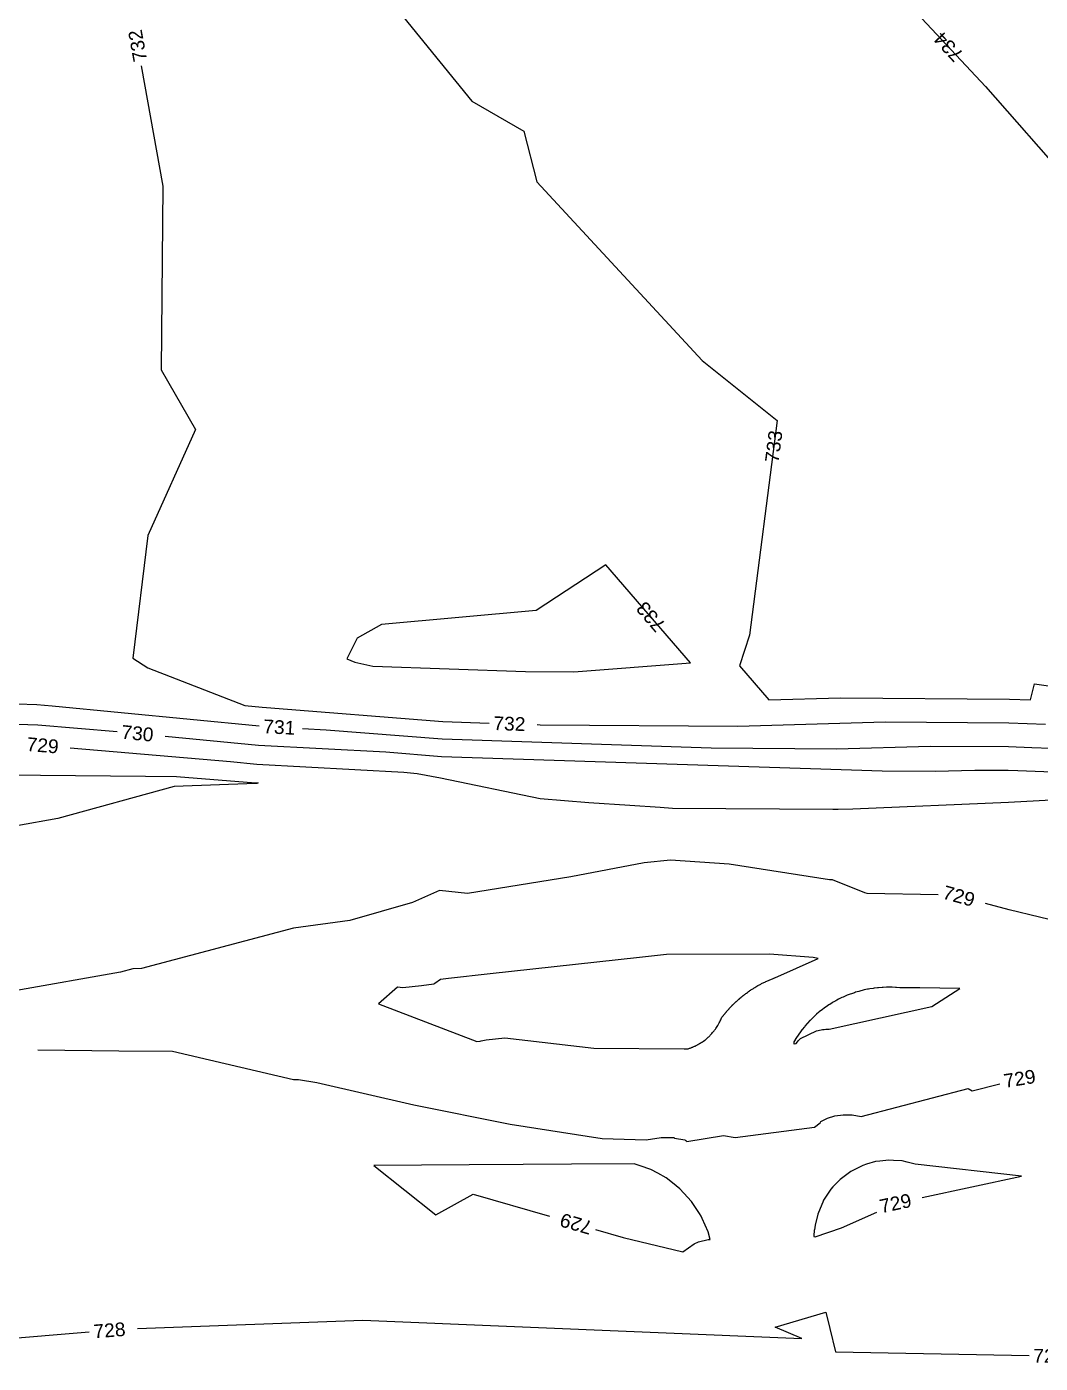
# Model space of a CAD drawing. Header units: feet. Extents: x 2207070 to 2208879, y 513929 to 516197.
# Drawn here: x 2207328.3 to 2207623.5, y 513944.5 to 514333.8 of the extents above; entities that cross this region are included whole.
import ezdxf

# ---------------------------------------------------------------- set-up
doc = ezdxf.new("R2010")
doc.units = ezdxf.units.FT
doc.header["$LTSCALE"] = 40
doc.header["$MEASUREMENT"] = 0
doc.linetypes.add('HIDDEN', pattern=[0.375, 0.25, -0.125])
doc.linetypes.add('HIDDEN2', pattern=[0.1875, 0.125, -0.0625])
for name, color, linetype in [('CONT-MJR', 125, 'HIDDEN'), ('CONT-MJR lABELS', 155, 'CONTINUOUS'), ('CONT-MNR', 250, 'HIDDEN2'), ('CONT-MNR LABELS', 250, 'CONTINUOUS')]:
    doc.layers.add(name, color=color, linetype=linetype)
doc.styles.get("Standard").update_dxf_attribs({"font": 'ARIAL.TTF'})

msp = doc.modelspace()

# ---------------------------------------------------------------- linework, layer by layer
at = {"layer": 'CONT-MJR', "color": 35, "linetype": 'Continuous'}
for p, q in [((2207298.07, 514131.62, 730), (2207331.61, 514130.5, 730)), ((2207331.61, 514130.5, 730), (2207354.71, 514128.52, 730)), ((2207368.67, 514127.24, 730), (2207395.83, 514124.61, 730)), ((2207395.83, 514124.61, 730), (2207432.86, 514122.6, 730)), ((2207432.86, 514122.6, 730), (2207449.14, 514121.3, 730)), ((2207449.14, 514121.3, 730), (2207577.38, 514117.11, 730)), ((2207577.38, 514117.11, 730), (2207592.86, 514117, 730)), ((2207592.86, 514117, 730), (2207604.41, 514117.33, 730)), ((2207604.41, 514117.33, 730), (2207614.1, 514117.25, 730)), ((2207614.1, 514117.25, 730), (2207616.96, 514117.16, 730)), ((2207616.96, 514117.16, 730), (2207674.16, 514115.21, 730)), ((2207506.72, 514062.75, 730), (2207463.23, 514057.95, 730)), ((2207514.6, 514063.63, 730), (2207506.72, 514062.75, 730)), ((2207544.63, 514063.68, 730), (2207514.6, 514063.63, 730)), ((2207557.37, 514062.78, 730), (2207544.63, 514063.68, 730)), ((2207546.18, 514056.81, 730), (2207558.78, 514062.4, 730)), ((2207558.78, 514062.4, 730), (2207557.37, 514062.78, 730)), ((2207448.82, 514056.37, 730), (2207447.14, 514055.15, 730)), ((2207451.17, 514056.61, 730), (2207448.82, 514056.37, 730)), ((2207463.23, 514057.95, 730), (2207451.17, 514056.61, 730)), ((2207544.71, 514056.24, 730), (2207544.98, 514056.35, 730)), ((2207544.98, 514056.35, 730), (2207545.18, 514056.43, 730)), ((2207545.18, 514056.43, 730), (2207545.44, 514056.53, 730)), ((2207545.44, 514056.53, 730), (2207545.64, 514056.61, 730)), ((2207545.64, 514056.61, 730), (2207545.85, 514056.69, 730)), ((2207545.85, 514056.69, 730), (2207546.11, 514056.78, 730)), ((2207546.11, 514056.78, 730), (2207546.18, 514056.81, 730)), ((2207436.26, 514054.12, 730), (2207430.72, 514049.22, 730)), ((2207437.87, 514053.87, 730), (2207436.26, 514054.12, 730)), ((2207443.25, 514054.49, 730), (2207437.87, 514053.87, 730)), ((2207446.91, 514054.96, 730), (2207443.25, 514054.49, 730)), ((2207447.14, 514055.15, 730), (2207446.91, 514054.96, 730)), ((2207537.91, 514052.38, 730), (2207538.16, 514052.57, 730)), ((2207538.16, 514052.57, 730), (2207538.32, 514052.68, 730)), ((2207538.32, 514052.68, 730), (2207538.48, 514052.79, 730)), ((2207538.48, 514052.79, 730), (2207538.74, 514052.98, 730)), ((2207538.74, 514052.98, 730), (2207538.9, 514053.09, 730)), ((2207538.9, 514053.09, 730), (2207539.16, 514053.26, 730)), ((2207539.16, 514053.26, 730), (2207539.32, 514053.37, 730)), ((2207539.32, 514053.37, 730), (2207539.58, 514053.54, 730)), ((2207539.58, 514053.54, 730), (2207539.75, 514053.65, 730)), ((2207539.75, 514053.65, 730), (2207539.92, 514053.75, 730)), ((2207539.92, 514053.75, 730), (2207540.18, 514053.92, 730)), ((2207540.18, 514053.92, 730), (2207540.35, 514054.02, 730)), ((2207540.35, 514054.02, 730), (2207540.62, 514054.18, 730)), ((2207540.62, 514054.18, 730), (2207540.79, 514054.29, 730)), ((2207540.79, 514054.29, 730), (2207540.97, 514054.39, 730)), ((2207540.97, 514054.39, 730), (2207541.23, 514054.54, 730)), ((2207541.23, 514054.54, 730), (2207541.41, 514054.64, 730)), ((2207541.41, 514054.64, 730), (2207541.67, 514054.78, 730)), ((2207541.67, 514054.78, 730), (2207541.85, 514054.88, 730)), ((2207541.85, 514054.88, 730), (2207542.04, 514054.98, 730)), ((2207542.04, 514054.98, 730), (2207542.3, 514055.12, 730)), ((2207542.3, 514055.12, 730), (2207542.49, 514055.21, 730)), ((2207542.49, 514055.21, 730), (2207542.75, 514055.34, 730)), ((2207542.75, 514055.34, 730), (2207542.94, 514055.44, 730)), ((2207542.94, 514055.44, 730), (2207543.21, 514055.56, 730)), ((2207543.21, 514055.56, 730), (2207543.4, 514055.66, 730)), ((2207543.4, 514055.66, 730), (2207543.59, 514055.74, 730)), ((2207543.59, 514055.74, 730), (2207543.85, 514055.87, 730)), ((2207543.85, 514055.87, 730), (2207544.05, 514055.95, 730)), ((2207544.05, 514055.95, 730), (2207544.31, 514056.07, 730)), ((2207544.31, 514056.07, 730), (2207544.51, 514056.15, 730)), ((2207544.51, 514056.15, 730), (2207544.71, 514056.24, 730)), ((2207569.34, 514052.49, 730), (2207568.44, 514052.18, 730)), ((2207569.68, 514052.6, 730), (2207569.34, 514052.49, 730)), ((2207570.6, 514052.87, 730), (2207569.68, 514052.6, 730)), ((2207570.94, 514052.96, 730), (2207570.6, 514052.87, 730)), ((2207571.87, 514053.2, 730), (2207570.94, 514052.96, 730)), ((2207572.2, 514053.28, 730), (2207571.87, 514053.2, 730)), ((2207573.15, 514053.47, 730), (2207572.2, 514053.28, 730)), ((2207573.48, 514053.54, 730), (2207573.15, 514053.47, 730)), ((2207573.81, 514053.59, 730), (2207573.48, 514053.54, 730)), ((2207574.77, 514053.75, 730), (2207573.81, 514053.59, 730)), ((2207575.1, 514053.79, 730), (2207574.77, 514053.75, 730)), ((2207576.07, 514053.91, 730), (2207575.1, 514053.79, 730)), ((2207576.39, 514053.93, 730), (2207576.07, 514053.91, 730)), ((2207577.37, 514054.01, 730), (2207576.39, 514053.93, 730)), ((2207577.69, 514054.03, 730), (2207577.37, 514054.01, 730)), ((2207578.68, 514054.06, 730), (2207577.69, 514054.03, 730)), ((2207578.99, 514054.07, 730), (2207578.68, 514054.06, 730)), ((2207579.98, 514054.06, 730), (2207578.99, 514054.07, 730)), ((2207580.29, 514054.05, 730), (2207579.98, 514054.06, 730)), ((2207581.29, 514054.01, 730), (2207580.29, 514054.05, 730)), ((2207581.59, 514053.99, 730), (2207581.29, 514054.01, 730)), ((2207582.6, 514053.9, 730), (2207581.59, 514053.99, 730)), ((2207588.42, 514053.87, 730), (2207582.6, 514053.9, 730)), ((2207582.6, 514053.9, 730), (2207582.6, 514053.9, 730)), ((2207600.06, 514053.73, 730), (2207588.42, 514053.87, 730)), ((2207591.92, 514048.44, 730), (2207600.06, 514053.73, 730)), ((2207430.72, 514049.22, 730), (2207459.42, 514038.26, 730)), ((2207533.52, 514048.54, 730), (2207533.6, 514048.63, 730)), ((2207533.6, 514048.63, 730), (2207533.7, 514048.72, 730)), ((2207533.7, 514048.72, 730), (2207533.78, 514048.81, 730)), ((2207533.78, 514048.81, 730), (2207533.88, 514048.9, 730)), ((2207533.88, 514048.9, 730), (2207533.96, 514048.99, 730)), ((2207533.96, 514048.99, 730), (2207534.06, 514049.08, 730)), ((2207534.06, 514049.08, 730), (2207534.15, 514049.17, 730)), ((2207534.15, 514049.17, 730), (2207534.24, 514049.26, 730)), ((2207534.24, 514049.26, 730), (2207534.33, 514049.35, 730)), ((2207534.33, 514049.35, 730), (2207534.43, 514049.44, 730)), ((2207534.43, 514049.44, 730), (2207534.51, 514049.53, 730)), ((2207534.51, 514049.53, 730), (2207534.61, 514049.61, 730)), ((2207534.61, 514049.61, 730), (2207534.7, 514049.7, 730)), ((2207534.7, 514049.7, 730), (2207534.8, 514049.79, 730)), ((2207534.8, 514049.79, 730), (2207534.89, 514049.88, 730)), ((2207534.89, 514049.88, 730), (2207534.98, 514049.96, 730)), ((2207534.98, 514049.96, 730), (2207535.08, 514050.05, 730)), ((2207535.08, 514050.05, 730), (2207535.17, 514050.14, 730)), ((2207535.17, 514050.14, 730), (2207535.27, 514050.22, 730)), ((2207535.27, 514050.22, 730), (2207535.36, 514050.31, 730)), ((2207535.36, 514050.31, 730), (2207535.46, 514050.39, 730)), ((2207535.46, 514050.39, 730), (2207535.55, 514050.47, 730)), ((2207535.55, 514050.47, 730), (2207535.65, 514050.55, 730)), ((2207535.65, 514050.55, 730), (2207535.75, 514050.64, 730)), ((2207535.75, 514050.64, 730), (2207535.84, 514050.72, 730)), ((2207535.84, 514050.72, 730), (2207535.92, 514050.79, 730)), ((2207535.92, 514050.79, 730), (2207536.02, 514050.87, 730)), ((2207536.02, 514050.87, 730), (2207536.26, 514051.09, 730)), ((2207536.26, 514051.09, 730), (2207536.36, 514051.16, 730)), ((2207536.36, 514051.16, 730), (2207536.46, 514051.24, 730)), ((2207536.46, 514051.24, 730), (2207536.55, 514051.31, 730)), ((2207536.55, 514051.31, 730), (2207536.8, 514051.53, 730)), ((2207536.8, 514051.53, 730), (2207536.94, 514051.63, 730)), ((2207536.94, 514051.63, 730), (2207537.19, 514051.84, 730)), ((2207537.19, 514051.84, 730), (2207537.34, 514051.95, 730)), ((2207537.34, 514051.95, 730), (2207537.5, 514052.07, 730)), ((2207537.5, 514052.07, 730), (2207537.75, 514052.27, 730)), ((2207537.75, 514052.27, 730), (2207537.91, 514052.38, 730)), ((2207561.86, 514048.91, 730), (2207561.13, 514048.41, 730)), ((2207562.14, 514049.08, 730), (2207561.86, 514048.91, 730)), ((2207562.87, 514049.55, 730), (2207562.14, 514049.08, 730)), ((2207563.17, 514049.72, 730), (2207562.87, 514049.55, 730)), ((2207563.9, 514050.14, 730), (2207563.17, 514049.72, 730)), ((2207564.22, 514050.31, 730), (2207563.9, 514050.14, 730)), ((2207564.73, 514050.59, 730), (2207564.22, 514050.31, 730)), ((2207564.85, 514050.65, 730), (2207564.73, 514050.59, 730)), ((2207565.68, 514051.05, 730), (2207564.85, 514050.65, 730)), ((2207566.03, 514051.21, 730), (2207565.68, 514051.05, 730)), ((2207566.88, 514051.58, 730), (2207566.03, 514051.21, 730)), ((2207567.23, 514051.72, 730), (2207566.88, 514051.58, 730)), ((2207568.1, 514052.06, 730), (2207567.23, 514051.72, 730)), ((2207568.44, 514052.18, 730), (2207568.1, 514052.06, 730)), ((2207530.42, 514044.6, 730), (2207530.54, 514044.86, 730)), ((2207530.54, 514044.86, 730), (2207530.67, 514045.18, 730)), ((2207530.67, 514045.18, 730), (2207530.69, 514045.23, 730)), ((2207530.69, 514045.23, 730), (2207530.7, 514045.24, 730)), ((2207530.7, 514045.24, 730), (2207530.76, 514045.33, 730)), ((2207530.76, 514045.33, 730), (2207530.86, 514045.45, 730)), ((2207530.86, 514045.45, 730), (2207530.92, 514045.54, 730)), ((2207530.92, 514045.54, 730), (2207531.02, 514045.65, 730)), ((2207531.02, 514045.65, 730), (2207531.08, 514045.74, 730)), ((2207531.08, 514045.74, 730), (2207531.17, 514045.85, 730)), ((2207531.17, 514045.85, 730), (2207531.24, 514045.94, 730)), ((2207531.24, 514045.94, 730), (2207531.33, 514046.05, 730)), ((2207531.33, 514046.05, 730), (2207531.4, 514046.14, 730)), ((2207531.4, 514046.14, 730), (2207531.5, 514046.25, 730)), ((2207531.5, 514046.25, 730), (2207531.56, 514046.34, 730)), ((2207531.56, 514046.34, 730), (2207531.66, 514046.45, 730)), ((2207531.66, 514046.45, 730), (2207531.73, 514046.54, 730)), ((2207531.73, 514046.54, 730), (2207531.82, 514046.65, 730)), ((2207531.82, 514046.65, 730), (2207531.89, 514046.74, 730)), ((2207531.89, 514046.74, 730), (2207531.99, 514046.84, 730)), ((2207531.99, 514046.84, 730), (2207532.06, 514046.93, 730)), ((2207532.06, 514046.93, 730), (2207532.13, 514047.02, 730)), ((2207532.13, 514047.02, 730), (2207532.23, 514047.13, 730)), ((2207532.23, 514047.13, 730), (2207532.3, 514047.22, 730)), ((2207532.3, 514047.22, 730), (2207532.4, 514047.32, 730)), ((2207532.4, 514047.32, 730), (2207532.47, 514047.41, 730)), ((2207532.47, 514047.41, 730), (2207532.57, 514047.51, 730)), ((2207532.57, 514047.51, 730), (2207532.64, 514047.6, 730)), ((2207532.64, 514047.6, 730), (2207532.74, 514047.7, 730)), ((2207532.74, 514047.7, 730), (2207532.82, 514047.79, 730)), ((2207532.82, 514047.79, 730), (2207532.91, 514047.89, 730)), ((2207532.91, 514047.89, 730), (2207532.99, 514047.98, 730)), ((2207532.99, 514047.98, 730), (2207533.09, 514048.08, 730)), ((2207533.09, 514048.08, 730), (2207533.16, 514048.17, 730)), ((2207533.16, 514048.17, 730), (2207533.26, 514048.26, 730)), ((2207533.26, 514048.26, 730), (2207533.34, 514048.36, 730)), ((2207533.34, 514048.36, 730), (2207533.44, 514048.45, 730)), ((2207533.44, 514048.45, 730), (2207533.52, 514048.54, 730)), ((2207557.21, 514045.19, 730), (2207556.53, 514044.52, 730)), ((2207557.39, 514045.36, 730), (2207557.21, 514045.19, 730)), ((2207558.08, 514046, 730), (2207557.39, 514045.36, 730)), ((2207558.28, 514046.18, 730), (2207558.08, 514046, 730)), ((2207558.98, 514046.78, 730), (2207558.28, 514046.18, 730)), ((2207559.21, 514046.96, 730), (2207558.98, 514046.78, 730)), ((2207559.91, 514047.52, 730), (2207559.21, 514046.96, 730)), ((2207560.16, 514047.7, 730), (2207559.91, 514047.52, 730)), ((2207560.87, 514048.23, 730), (2207560.16, 514047.7, 730)), ((2207561.13, 514048.41, 730), (2207560.87, 514048.23, 730)), ((2207562, 514041.88, 730), (2207591.92, 514048.44, 730)), ((2207527.79, 514040.56, 730), (2207528.06, 514040.88, 730)), ((2207528.06, 514040.88, 730), (2207528.21, 514041.05, 730)), ((2207528.21, 514041.05, 730), (2207528.46, 514041.37, 730)), ((2207528.46, 514041.37, 730), (2207528.61, 514041.55, 730)), ((2207528.61, 514041.55, 730), (2207528.84, 514041.87, 730)), ((2207528.84, 514041.87, 730), (2207528.98, 514042.07, 730)), ((2207528.98, 514042.07, 730), (2207529.2, 514042.39, 730)), ((2207529.2, 514042.39, 730), (2207529.34, 514042.6, 730)), ((2207529.34, 514042.6, 730), (2207529.54, 514042.93, 730)), ((2207529.54, 514042.93, 730), (2207529.67, 514043.15, 730)), ((2207529.67, 514043.15, 730), (2207529.85, 514043.48, 730)), ((2207529.85, 514043.48, 730), (2207529.99, 514043.7, 730)), ((2207529.99, 514043.7, 730), (2207530.15, 514044.04, 730)), ((2207530.15, 514044.04, 730), (2207530.28, 514044.28, 730)), ((2207530.28, 514044.28, 730), (2207530.42, 514044.6, 730)), ((2207553.44, 514040.82, 730), (2207553.34, 514040.68, 730)), ((2207554.04, 514041.64, 730), (2207553.44, 514040.82, 730)), ((2207553.65, 514039.15, 730), (2207558.33, 514041.33, 730)), ((2207554.16, 514041.79, 730), (2207554.04, 514041.64, 730)), ((2207554.78, 514042.57, 730), (2207554.16, 514041.79, 730)), ((2207554.92, 514042.73, 730), (2207554.78, 514042.57, 730)), ((2207555.56, 514043.47, 730), (2207554.92, 514042.73, 730)), ((2207555.71, 514043.64, 730), (2207555.56, 514043.47, 730)), ((2207556.37, 514044.35, 730), (2207555.71, 514043.64, 730)), ((2207556.53, 514044.52, 730), (2207556.37, 514044.35, 730)), ((2207558.33, 514041.33, 730), (2207558.75, 514041.45, 730)), ((2207558.75, 514041.45, 730), (2207559.19, 514041.56, 730)), ((2207559.19, 514041.56, 730), (2207559.63, 514041.65, 730)), ((2207559.63, 514041.65, 730), (2207560.09, 514041.73, 730)), ((2207560.09, 514041.73, 730), (2207560.55, 514041.79, 730)), ((2207560.55, 514041.79, 730), (2207561.03, 514041.84, 730)), ((2207561.03, 514041.84, 730), (2207561.51, 514041.87, 730)), ((2207561.51, 514041.87, 730), (2207562, 514041.88, 730)), ((2207562, 514041.88, 730), (2207562, 514041.88, 730)), ((2207459.42, 514038.26, 730), (2207460.38, 514038.4, 730)), ((2207460.38, 514038.4, 730), (2207460.64, 514038.46, 730)), ((2207460.64, 514038.46, 730), (2207462.09, 514038.76, 730)), ((2207462.09, 514038.76, 730), (2207467.51, 514039.33, 730)), ((2207467.51, 514039.33, 730), (2207493.43, 514036.31, 730)), ((2207522.75, 514036.86, 730), (2207522.77, 514036.87, 730)), ((2207522.77, 514036.87, 730), (2207522.92, 514036.94, 730)), ((2207522.92, 514036.94, 730), (2207522.95, 514036.95, 730)), ((2207522.95, 514036.95, 730), (2207523.09, 514037.02, 730)), ((2207523.09, 514037.02, 730), (2207523.12, 514037.03, 730)), ((2207523.12, 514037.03, 730), (2207523.26, 514037.1, 730)), ((2207523.26, 514037.1, 730), (2207523.29, 514037.12, 730)), ((2207523.29, 514037.12, 730), (2207523.44, 514037.19, 730)), ((2207523.44, 514037.19, 730), (2207523.47, 514037.2, 730)), ((2207523.47, 514037.2, 730), (2207523.61, 514037.28, 730)), ((2207523.61, 514037.28, 730), (2207523.64, 514037.29, 730)), ((2207523.64, 514037.29, 730), (2207523.77, 514037.37, 730)), ((2207523.77, 514037.37, 730), (2207523.81, 514037.38, 730)), ((2207523.81, 514037.38, 730), (2207523.94, 514037.46, 730)), ((2207523.94, 514037.46, 730), (2207523.98, 514037.48, 730)), ((2207523.98, 514037.48, 730), (2207524.11, 514037.55, 730)), ((2207524.11, 514037.55, 730), (2207524.15, 514037.57, 730)), ((2207524.15, 514037.57, 730), (2207524.27, 514037.65, 730)), ((2207524.27, 514037.65, 730), (2207524.31, 514037.67, 730)), ((2207524.31, 514037.67, 730), (2207524.44, 514037.74, 730)), ((2207524.44, 514037.74, 730), (2207524.48, 514037.77, 730)), ((2207524.48, 514037.77, 730), (2207524.6, 514037.84, 730)), ((2207524.6, 514037.84, 730), (2207524.64, 514037.87, 730)), ((2207524.64, 514037.87, 730), (2207524.76, 514037.94, 730)), ((2207524.76, 514037.94, 730), (2207524.81, 514037.97, 730)), ((2207524.81, 514037.97, 730), (2207524.92, 514038.05, 730)), ((2207524.92, 514038.05, 730), (2207524.97, 514038.07, 730)), ((2207524.97, 514038.07, 730), (2207525.01, 514038.1, 730)), ((2207525.01, 514038.1, 730), (2207525.13, 514038.18, 730)), ((2207525.13, 514038.18, 730), (2207525.16, 514038.2, 730)), ((2207525.16, 514038.2, 730), (2207525.28, 514038.28, 730)), ((2207525.28, 514038.28, 730), (2207525.29, 514038.29, 730)), ((2207525.29, 514038.29, 730), (2207525.44, 514038.4, 730)), ((2207525.44, 514038.4, 730), (2207525.79, 514038.67, 730)), ((2207525.79, 514038.67, 730), (2207525.95, 514038.79, 730)), ((2207525.95, 514038.79, 730), (2207526.28, 514039.08, 730)), ((2207526.28, 514039.08, 730), (2207526.43, 514039.21, 730)), ((2207526.43, 514039.21, 730), (2207526.75, 514039.5, 730)), ((2207526.75, 514039.5, 730), (2207526.91, 514039.64, 730)), ((2207526.91, 514039.64, 730), (2207527.21, 514039.94, 730)), ((2207527.21, 514039.94, 730), (2207527.36, 514040.09, 730)), ((2207527.36, 514040.09, 730), (2207527.64, 514040.4, 730)), ((2207527.64, 514040.4, 730), (2207527.79, 514040.56, 730)), ((2207551.73, 514038.21, 730), (2207551.71, 514038.15, 730)), ((2207551.71, 514038.15, 730), (2207551.71, 514037.6, 730)), ((2207551.71, 514037.6, 730), (2207551.75, 514037.59, 730)), ((2207552.06, 514038.72, 730), (2207551.73, 514038.21, 730)), ((2207551.75, 514037.59, 730), (2207552.37, 514037.73, 730)), ((2207552.11, 514038.81, 730), (2207552.06, 514038.72, 730)), ((2207552.67, 514039.7, 730), (2207552.11, 514038.81, 730)), ((2207552.37, 514037.73, 730), (2207552.72, 514038.18, 730)), ((2207552.75, 514039.83, 730), (2207552.67, 514039.7, 730)), ((2207552.72, 514038.18, 730), (2207553.05, 514038.55, 730)), ((2207553.34, 514040.68, 730), (2207552.75, 514039.83, 730)), ((2207553.05, 514038.55, 730), (2207553.36, 514038.87, 730)), ((2207553.36, 514038.87, 730), (2207553.65, 514039.15, 730)), ((2207493.43, 514036.31, 730), (2207519.75, 514036.16, 730)), ((2207519.75, 514036.16, 730), (2207520.89, 514036.16, 730)), ((2207520.89, 514036.16, 730), (2207520.96, 514036.18, 730)), ((2207520.96, 514036.18, 730), (2207520.97, 514036.18, 730)), ((2207520.97, 514036.18, 730), (2207521.14, 514036.24, 730)), ((2207521.14, 514036.24, 730), (2207521.15, 514036.24, 730)), ((2207521.15, 514036.24, 730), (2207521.32, 514036.3, 730)), ((2207521.32, 514036.3, 730), (2207521.33, 514036.3, 730)), ((2207521.33, 514036.3, 730), (2207521.51, 514036.36, 730)), ((2207521.51, 514036.36, 730), (2207521.52, 514036.36, 730)), ((2207521.52, 514036.36, 730), (2207521.69, 514036.42, 730)), ((2207521.69, 514036.42, 730), (2207521.7, 514036.43, 730)), ((2207521.7, 514036.43, 730), (2207521.86, 514036.49, 730)), ((2207521.86, 514036.49, 730), (2207521.88, 514036.5, 730)), ((2207521.88, 514036.5, 730), (2207522.04, 514036.56, 730)), ((2207522.04, 514036.56, 730), (2207522.06, 514036.57, 730)), ((2207522.06, 514036.57, 730), (2207522.22, 514036.63, 730)), ((2207522.22, 514036.63, 730), (2207522.24, 514036.64, 730)), ((2207522.24, 514036.64, 730), (2207522.4, 514036.71, 730)), ((2207522.4, 514036.71, 730), (2207522.42, 514036.71, 730)), ((2207522.42, 514036.71, 730), (2207522.57, 514036.78, 730)), ((2207522.57, 514036.78, 730), (2207522.59, 514036.79, 730)), ((2207522.59, 514036.79, 730), (2207522.75, 514036.86, 730))]:
    msp.add_line(p, q, dxfattribs=at)
at = {"layer": 'CONT-MNR', "color": 35, "linetype": 'Continuous'}
for p, q in [((2207431.03, 514345.32, 733), (2207457.89, 514312.17, 733)), ((2207580.65, 514345.22, 734), (2207607.47, 514316.44, 734)), ((2207361.65, 514322.48, 732), (2207368, 514287.35, 732)), ((2207607.47, 514316.44, 734), (2207634.7, 514285.43, 734)), ((2207457.89, 514312.17, 733), (2207473.12, 514303.42, 733)), ((2207473.12, 514303.42, 733), (2207476.82, 514288.69, 733)), ((2207368, 514287.35, 732), (2207367.43, 514233.93, 732)), ((2207476.82, 514288.69, 733), (2207525.03, 514236.57, 733)), ((2207525.03, 514236.57, 733), (2207546.8, 514219.12, 733)), ((2207367.43, 514233.93, 732), (2207377.5, 514216.54, 732)), ((2207377.5, 514216.54, 732), (2207363.59, 514185.64, 732)), ((2207546.8, 514219.12, 733), (2207538.81, 514156.57, 733)), ((2207363.59, 514185.64, 732), (2207359.18, 514149.93, 732)), ((2207496.93, 514177.13, 733), (2207476.65, 514163.83, 733)), ((2207521.6, 514148.59, 733), (2207496.93, 514177.13, 733)), ((2207476.65, 514163.83, 733), (2207431.66, 514159.69, 733)), ((2207431.66, 514159.69, 733), (2207424.54, 514155.76, 733)), ((2207424.54, 514155.76, 733), (2207421.53, 514149.74, 733)), ((2207538.81, 514156.57, 733), (2207535.85, 514147.72, 733)), ((2207359.18, 514149.93, 732), (2207363.57, 514147.09, 732)), ((2207363.57, 514147.09, 732), (2207391.81, 514136.14, 732)), ((2207421.53, 514149.74, 733), (2207423.89, 514148.8, 733)), ((2207423.89, 514148.8, 733), (2207429.11, 514147.63, 733)), ((2207429.11, 514147.63, 733), (2207473.58, 514146, 733)), ((2207473.58, 514146, 733), (2207487.67, 514145.89, 733)), ((2207487.67, 514145.89, 733), (2207521.6, 514148.59, 733)), ((2207535.85, 514147.72, 733), (2207544.46, 514137.75, 733)), ((2207620.62, 514137.76, 733), (2207621.81, 514142.42, 733)), ((2207621.81, 514142.42, 733), (2207639.44, 514139.89, 733)), ((2207544.46, 514137.75, 733), (2207565.28, 514138.35, 733)), ((2207565.28, 514138.35, 733), (2207614.45, 514137.97, 733)), ((2207316.37, 514136.89, 731), (2207331.26, 514136.39, 731)), ((2207331.26, 514136.39, 731), (2207335.73, 514136.01, 731)), ((2207335.73, 514136.01, 731), (2207396, 514130.17, 731)), ((2207391.81, 514136.14, 732), (2207396.87, 514135.65, 732)), ((2207396.87, 514135.65, 732), (2207398.11, 514135.59, 732)), ((2207398.11, 514135.59, 732), (2207449.49, 514131.47, 732)), ((2207614.45, 514137.97, 733), (2207620.62, 514137.76, 733)), ((2207449.49, 514131.47, 732), (2207462.98, 514131.03, 732)), ((2207477, 514130.57, 732), (2207477.88, 514130.54, 732)), ((2207477.88, 514130.54, 732), (2207535.41, 514130.11, 732)), ((2207535.41, 514130.11, 732), (2207578.32, 514131.34, 732)), ((2207578.32, 514131.34, 732), (2207614.33, 514131.07, 732)), ((2207614.33, 514131.07, 732), (2207624.96, 514130.7, 732)), ((2207408.64, 514129.46, 731), (2207415.48, 514129.09, 731)), ((2207415.48, 514129.09, 731), (2207449.31, 514126.38, 731)), ((2207340.94, 514123.84, 729), (2207387.65, 514119.83, 729)), ((2207449.31, 514126.38, 731), (2207527.63, 514123.83, 731)), ((2207527.63, 514123.83, 731), (2207564.13, 514123.55, 731)), ((2207564.13, 514123.55, 731), (2207591.36, 514124.33, 731)), ((2207591.36, 514124.33, 731), (2207614.21, 514124.16, 731)), ((2207614.21, 514124.16, 731), (2207620.96, 514123.93, 731)), ((2207620.96, 514123.93, 731), (2207665.53, 514122.42, 731)), ((2207387.65, 514119.83, 729), (2207395.3, 514119.09, 729)), ((2207395.3, 514119.09, 729), (2207438.16, 514116.76, 729)), ((2207319.25, 514116.05, 728), (2207332.37, 514115.87, 728)), ((2207332.37, 514115.87, 728), (2207362.87, 514115.57, 728)), ((2207362.87, 514115.57, 728), (2207371.9, 514115.49, 728)), ((2207371.9, 514115.49, 728), (2207394.98, 514113.64, 728)), ((2207438.16, 514116.76, 729), (2207441.98, 514116.3, 729)), ((2207441.98, 514116.3, 729), (2207448.82, 514115.06, 729)), ((2207448.82, 514115.06, 729), (2207477.88, 514109.05, 729)), ((2207371.24, 514112.52, 728), (2207337.4, 514103.17, 728)), ((2207395.04, 514113.39, 728), (2207371.24, 514112.52, 728)), ((2207394.98, 514113.64, 728), (2207395.18, 514113.62, 728)), ((2207395.22, 514113.44, 728), (2207395.04, 514113.39, 728)), ((2207395.18, 514113.62, 728), (2207395.74, 514113.58, 728)), ((2207395.29, 514113.45, 728), (2207395.22, 514113.44, 728)), ((2207395.74, 514113.58, 728), (2207395.29, 514113.45, 728)), ((2207477.88, 514109.05, 729), (2207491.96, 514107.91, 729)), ((2207491.96, 514107.91, 729), (2207503.93, 514107.09, 729)), ((2207503.93, 514107.09, 729), (2207512.78, 514106.55, 729)), ((2207568.85, 514106.01, 729), (2207614.18, 514108, 729)), ((2207614.18, 514108, 729), (2207640.64, 514109.44, 729)), ((2207337.4, 514103.17, 728), (2207325.44, 514101.05, 728)), ((2207512.78, 514106.55, 729), (2207516.38, 514106.24, 729)), ((2207516.38, 514106.24, 729), (2207563.06, 514105.98, 729)), ((2207563.06, 514105.98, 729), (2207564.63, 514105.97, 729)), ((2207564.63, 514105.97, 729), (2207568.85, 514106.01, 729)), ((2207508.08, 514090.26, 729), (2207486.72, 514086.25, 729)), ((2207515.78, 514091.11, 729), (2207508.08, 514090.26, 729)), ((2207532.91, 514089.88, 729), (2207515.78, 514091.11, 729)), ((2207562.1, 514085.35, 729), (2207532.91, 514089.88, 729)), ((2207486.72, 514086.25, 729), (2207456.69, 514081.37, 729)), ((2207562.91, 514085.34, 729), (2207562.1, 514085.35, 729)), ((2207572.37, 514081.6, 729), (2207562.91, 514085.34, 729)), ((2207448.54, 514082.25, 729), (2207440.66, 514078.73, 729)), ((2207456.69, 514081.37, 729), (2207448.54, 514082.25, 729)), ((2207573.01, 514081.42, 729), (2207572.37, 514081.6, 729)), ((2207593.73, 514080.96, 729), (2207573.01, 514081.42, 729)), ((2207440.66, 514078.73, 729), (2207422.41, 514073.49, 729)), ((2207614.36, 514076.57, 729), (2207607.47, 514078.49, 729)), ((2207648.18, 514068.55, 729), (2207614.36, 514076.57, 729)), ((2207422.41, 514073.49, 729), (2207405.97, 514071.24, 729)), ((2207405.97, 514071.24, 729), (2207361.75, 514059.53, 729)), ((2207355.63, 514058.45, 729), (2207324.91, 514052.99, 729)), ((2207359.22, 514059.44, 729), (2207355.63, 514058.45, 729)), ((2207361.75, 514059.53, 729), (2207359.22, 514059.44, 729)), ((2207331.53, 514035.85, 729), (2207355.12, 514035.54, 729)), ((2207355.12, 514035.54, 729), (2207370.81, 514035.44, 729)), ((2207370.81, 514035.44, 729), (2207406.01, 514027.16, 729)), ((2207406.01, 514027.16, 729), (2207407.48, 514027.16, 729)), ((2207407.48, 514027.16, 729), (2207412.79, 514026.28, 729)), ((2207412.79, 514026.28, 729), (2207441.06, 514019.8, 729)), ((2207603.58, 514023.94, 729), (2207611.72, 514025.96, 729)), ((2207571.31, 514016.38, 729), (2207602.5, 514024.58, 729)), ((2207602.5, 514024.58, 729), (2207603.58, 514023.94, 729)), ((2207441.06, 514019.8, 729), (2207469.13, 514014.15, 729)), ((2207469.13, 514014.15, 729), (2207495.91, 514010.02, 729)), ((2207557.68, 514013.33, 729), (2207559.32, 514014.6, 729)), ((2207559.32, 514014.6, 729), (2207559.55, 514014.92, 729)), ((2207559.55, 514014.92, 729), (2207561.47, 514015.91, 729)), ((2207561.47, 514015.91, 729), (2207563.66, 514016.59, 729)), ((2207563.66, 514016.59, 729), (2207566.07, 514016.92, 729)), ((2207566.07, 514016.92, 729), (2207568.64, 514016.86, 729)), ((2207568.64, 514016.86, 729), (2207571.31, 514016.38, 729)), ((2207495.91, 514010.02, 729), (2207508.66, 514009.61, 729)), ((2207508.66, 514009.61, 729), (2207513.07, 514010.28, 729)), ((2207513.07, 514010.28, 729), (2207516.7, 514010.35, 729)), ((2207516.7, 514010.35, 729), (2207516.74, 514010.3, 729)), ((2207516.74, 514010.3, 729), (2207516.79, 514010.26, 729)), ((2207516.79, 514010.26, 729), (2207516.83, 514010.21, 729)), ((2207516.83, 514010.21, 729), (2207516.88, 514010.17, 729)), ((2207516.88, 514010.17, 729), (2207516.92, 514010.13, 729)), ((2207516.92, 514010.13, 729), (2207516.97, 514010.09, 729)), ((2207516.97, 514010.09, 729), (2207519.93, 514009.66, 729)), ((2207519.93, 514009.66, 729), (2207519.98, 514009.61, 729)), ((2207520.55, 514009.18, 729), (2207531.25, 514010.88, 729)), ((2207531.25, 514010.88, 729), (2207534.59, 514010.28, 729)), ((2207534.59, 514010.28, 729), (2207557.68, 514013.33, 729)), ((2207519.98, 514009.61, 729), (2207520.04, 514009.56, 729)), ((2207520.04, 514009.56, 729), (2207520.09, 514009.52, 729)), ((2207520.09, 514009.52, 729), (2207520.15, 514009.48, 729)), ((2207520.15, 514009.48, 729), (2207520.2, 514009.44, 729)), ((2207520.2, 514009.44, 729), (2207520.25, 514009.4, 729)), ((2207520.25, 514009.4, 729), (2207520.31, 514009.36, 729)), ((2207520.31, 514009.36, 729), (2207520.36, 514009.32, 729)), ((2207520.36, 514009.32, 729), (2207520.4, 514009.28, 729)), ((2207520.4, 514009.28, 729), (2207520.45, 514009.25, 729)), ((2207520.45, 514009.25, 729), (2207520.5, 514009.21, 729)), ((2207520.5, 514009.21, 729), (2207520.55, 514009.18, 729)), ((2207457.16, 514002.33, 729), (2207429.38, 514002.14, 729)), ((2207429.38, 514002.14, 729), (2207447.42, 513987.74, 729)), ((2207472.92, 514002.43, 729), (2207457.16, 514002.33, 729)), ((2207486.97, 514002.54, 729), (2207472.92, 514002.43, 729)), ((2207505.34, 514002.66, 729), (2207486.97, 514002.54, 729)), ((2207505.47, 514002.58, 729), (2207505.34, 514002.66, 729)), ((2207507, 514002.04, 729), (2207505.47, 514002.58, 729)), ((2207510.1, 514000.97, 729), (2207507, 514002.04, 729)), ((2207571.76, 514002.17, 729), (2207570.79, 514001.68, 729)), ((2207572.87, 514002.5, 729), (2207571.76, 514002.17, 729)), ((2207575.49, 514003.28, 729), (2207572.87, 514002.5, 729)), ((2207576.75, 514003.42, 729), (2207575.49, 514003.28, 729)), ((2207579.35, 514003.72, 729), (2207576.75, 514003.42, 729)), ((2207580.73, 514003.63, 729), (2207579.35, 514003.72, 729)), ((2207583.24, 514003.48, 729), (2207580.73, 514003.63, 729)), ((2207584.65, 514003.14, 729), (2207583.24, 514003.48, 729)), ((2207586.98, 514002.58, 729), (2207584.65, 514003.14, 729)), ((2207587.01, 514002.57, 729), (2207586.98, 514002.58, 729)), ((2207617.98, 513999.02, 729), (2207587.01, 514002.57, 729)), ((2207512.08, 513999.88, 729), (2207510.1, 514000.97, 729)), ((2207514.54, 513998.52, 729), (2207512.08, 513999.88, 729)), ((2207516.32, 513997.12, 729), (2207514.54, 513998.52, 729)), ((2207565.17, 513998.12, 729), (2207563.07, 513995.9, 729)), ((2207567.5, 513999.85, 729), (2207565.17, 513998.12, 729)), ((2207568.29, 514000.44, 729), (2207567.5, 513999.85, 729)), ((2207570.79, 514001.68, 729), (2207568.29, 514000.44, 729)), ((2207589.11, 513992.82, 729), (2207617.98, 513999.02, 729)), ((2207518.52, 513995.38, 729), (2207516.32, 513997.12, 729)), ((2207519.7, 513994.09, 729), (2207518.52, 513995.38, 729)), ((2207521.93, 513991.66, 729), (2207519.7, 513994.09, 729)), ((2207562.08, 513994.66, 729), (2207560.38, 513992.07, 729)), ((2207562.51, 513995.3, 729), (2207562.08, 513994.66, 729)), ((2207563.07, 513995.9, 729), (2207562.51, 513995.3, 729)), ((2207447.42, 513987.74, 729), (2207458.32, 513993.84, 729)), ((2207458.32, 513993.84, 729), (2207480.59, 513987.38, 729)), ((2207524.19, 513988.2, 729), (2207521.93, 513991.66, 729)), ((2207560.11, 513991.45, 729), (2207558.84, 513988.51, 729)), ((2207560.38, 513992.07, 729), (2207560.11, 513991.45, 729)), ((2207524.69, 513987.43, 729), (2207524.19, 513988.2, 729)), ((2207524.99, 513986.75, 729), (2207524.69, 513987.43, 729)), ((2207526.72, 513982.82, 729), (2207524.99, 513986.75, 729)), ((2207558.71, 513987.97, 729), (2207557.95, 513984.75, 729)), ((2207558.84, 513988.51, 729), (2207558.71, 513987.97, 729)), ((2207565.57, 513984.02, 729), (2207575.82, 513988.52, 729)), ((2207493.94, 513983.51, 729), (2207502, 513981.17, 729)), ((2207527.3, 513980.59, 729), (2207526.72, 513982.82, 729)), ((2207557.64, 513983.19, 729), (2207557.49, 513981.8, 729)), ((2207557.65, 513983.28, 729), (2207557.64, 513983.19, 729)), ((2207557.67, 513983.39, 729), (2207557.65, 513983.28, 729)), ((2207557.95, 513984.75, 729), (2207557.67, 513983.39, 729)), ((2207557.91, 513981.41, 729), (2207565.57, 513984.02, 729)), ((2207502, 513981.17, 729), (2207519.33, 513976.96, 729)), ((2207519.33, 513976.96, 729), (2207522.68, 513979.34, 729)), ((2207522.68, 513979.34, 729), (2207523.98, 513979.89, 729)), ((2207523.98, 513979.89, 729), (2207526.74, 513980.55, 729)), ((2207526.74, 513980.55, 729), (2207526.93, 513980.55, 729)), ((2207526.93, 513980.55, 729), (2207527.11, 513980.56, 729)), ((2207527.11, 513980.56, 729), (2207527.3, 513980.59, 729)), ((2207557.49, 513981.8, 729), (2207557.48, 513981.43, 729)), ((2207557.48, 513981.43, 729), (2207557.5, 513981.43, 729)), ((2207557.5, 513981.43, 729), (2207557.52, 513981.43, 729)), ((2207557.52, 513981.43, 729), (2207557.91, 513981.41, 729)), ((2207546.25, 513955.06, 728), (2207561.04, 513959.48, 728)), ((2207561.04, 513959.48, 728), (2207562.17, 513954.67, 728)), ((2207360.56, 513954.71, 728), (2207426.16, 513957.09, 728)), ((2207426.16, 513957.09, 728), (2207554.06, 513951.75, 728)), ((2207242.31, 513945.18, 728), (2207346.54, 513953.68, 728)), ((2207554.06, 513951.75, 728), (2207546.25, 513955.06, 728)), ((2207562.17, 513954.67, 728), (2207563.78, 513947.86, 728)), ((2207563.78, 513947.86, 728), (2207620.18, 513946.79, 728))]:
    msp.add_line(p, q, dxfattribs=at)

# ---------------------------------------------------------------- texts
at = {"layer": 'CONT-MJR lABELS', "color": 35, "linetype": 'Continuous'}
msp.add_text('730', height=4, rotation=354.4601, dxfattribs=at).set_placement((2207355.75, 514126.49, 730))
at = {"layer": 'CONT-MNR LABELS', "color": 35, "linetype": 'Continuous'}
for s, rotation, p in [('732', 100.26, (2207363.42, 514324.06, 732)), ('734', 132.9866, (2207601.36, 514325.93, 734)), ('733', 82.7219, (2207547.23, 514206.7, 733)), ('733', 130.8439, (2207514.6, 514159.74, 733)), ('731', 356.894, (2207397.13, 514128.09, 731)), ('732', 358.1318, (2207464.16, 514128.99, 732)), ('729', 355.0946, (2207328.16, 514122.93, 729)), ('729', 344.4275, (2207594.74, 514079.96, 729)), ('729', 9.3192, (2207613.17, 514024.74, 729)), ('729', 12.1147, (2207577.15, 513988.21, 729)), ('729', 163.8341, (2207493.31, 513985.78, 729)), ('728', 4.6602, (2207347.94, 513951.79, 728)), ('728', 358.9155, (2207621.38, 513944.76, 728))]:
    msp.add_text(s, height=4, rotation=rotation, dxfattribs=at).set_placement(p)

doc.saveas('drawing.dxf')
